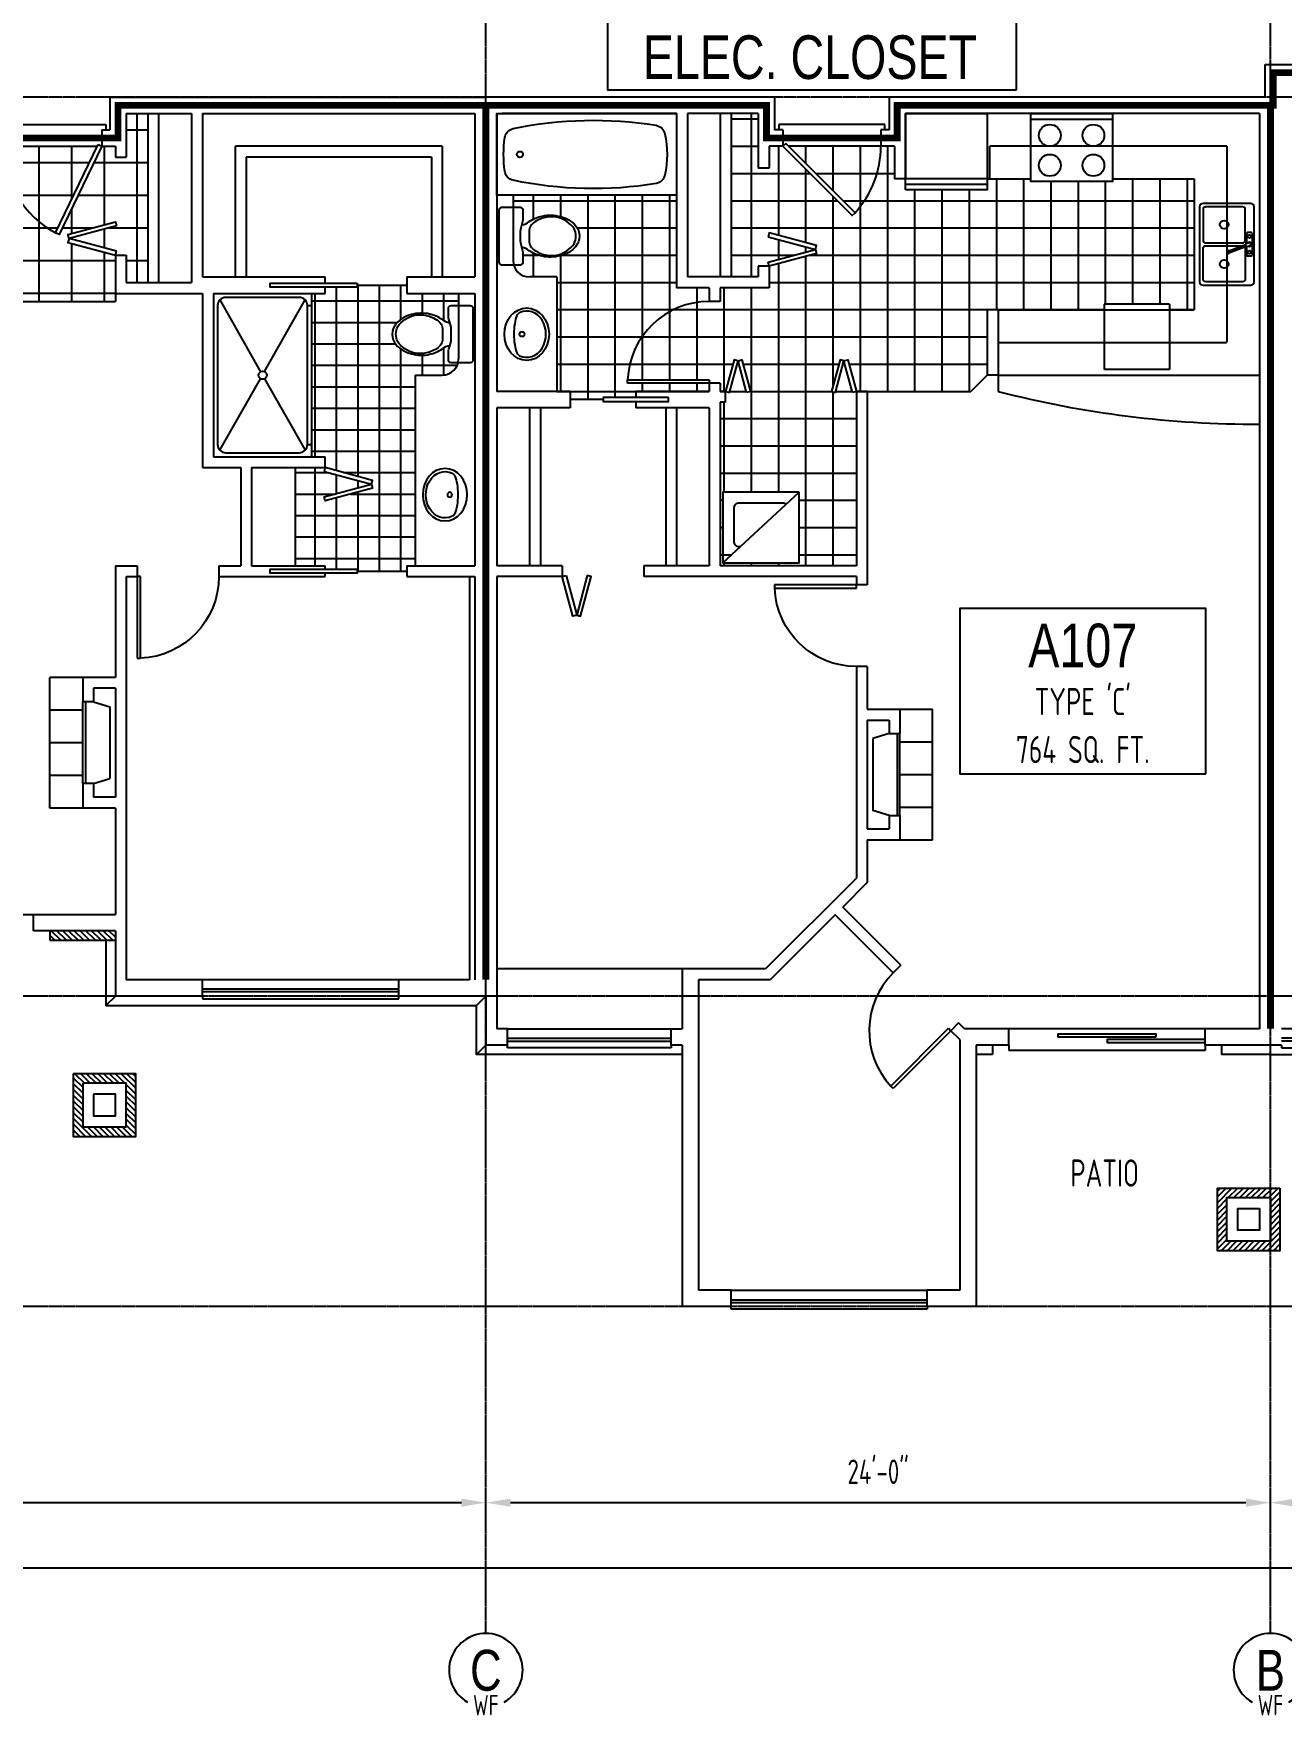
# Model space of a CAD drawing. Extents: x -2060 to 2145, y -590 to 992.
# Drawn here: x -631 to -173, y -588 to 29 of the extents above; entities that cross this region are included whole.
import ezdxf
from ezdxf.enums import TextEntityAlignment as Align

# ---------------------------------------------------------------- set-up
doc = ezdxf.new("R2010")
doc.units = 0
doc.header["$MEASUREMENT"] = 0
for name, pattern in [('CENTER2', [1.125, 0.75, -0.125, 0.125, -0.125]), ('GRIDLINE', [1.53125, 1.375, -0.0625, 0.03125, -0.0625]), ('HIDDEN2', [0.1875, 0.125, -0.0625])]:
    doc.linetypes.add(name, pattern=pattern)
doc.layers.get('0').update_dxf_attribs({"linetype": 'CONTINUOUS'})
doc.layers.get('DEFPOINTS').update_dxf_attribs({"linetype": 'CONTINUOUS'})
for name, color, linetype in [('3', 85, 'CONTINUOUS'), ('DIMENSIONS', 20, 'CONTINUOUS'), ('FIRE SEPARATIONS', 44, 'CENTER2'), ('FURNITURE', 51, 'CONTINUOUS'), ('GRIDLINES', 65, 'GRIDLINE'), ('HATCH', 92, 'CONTINUOUS'), ('HIDDEN', 64, 'HIDDEN2'), ('STAIRS', 101, 'CONTINUOUS'), ('TEXT', 82, 'CONTINUOUS'), ('WALL', 215, 'CONTINUOUS')]:
    doc.layers.add(name, color=color, linetype=linetype)
doc.styles.add('128-AT', font='architxt.shx', dxfattribs={"width": 0.8, "height": 12})
doc.styles.add('128-ATT', font='archtitl.shx', dxfattribs={"width": 0.8, "height": 16})
doc.styles.add('AT', font='architxt.shx', dxfattribs={"width": 0.8})
doc.styles.add('ATT', font='archtitl.shx', dxfattribs={"width": 0.8})
doc.dimstyles.new('DIM96', dxfattribs={"dimscale": 96, "dimtxt": 0.09375, "dimasz": 0.09375, "dimexe": 0.0625, "dimexo": 0.0625, "dimgap": 0.0625, "dimtad": 1, "dimtoh": 1, "dimdec": 3, "dimzin": 3, "dimdsep": 46, "dimlunit": 4, "dimtxsty": 'AT', "dimcen": 0.09375, "dimdle": 0.0625, "dimclrd": 256, "dimclre": 256, "dimclrt": 82, "dimadec": 0, "dimazin": 0, "dimtfac": 1, "dimtdec": 3, "dimtofl": 0, "dimtmove": 2, "dimatfit": 3, "dimfxl": 1, "dimfrac": 2, "dimtolj": 1, "dimtzin": 0, "dimlwd": -1, "dimlwe": -1, "dimarcsym": 0})

# ---------------------------------------------------------------- blocks, each defined once
blk = doc.blocks.new('Gridline Bubble')
blk.add_arc((0, 13.52), 13.52, 120, 60)
at = {"width": 0.8}
for tag, height, style, p in [('TYPE', 7.5, 'AT', (0, 26.33)), ('33', 15, 'ATT', (0, 13.52))]:
    blk.add_attdef(tag, text='', height=height, dxfattribs=dict(at, style=style)).set_placement(p, align=Align.MIDDLE_CENTER)
blk = doc.blocks.new('*D10')
at = {"layer": 'DEFPOINTS', "color": 0, "transparency": 16777216}
for p in [(-176.65, -509.98), (-176.65, -509.98), (219.35, -509.98)]:
    blk.add_point(p, dxfattribs=at)
at = {"layer": 'DIMENSIONS', "transparency": 16777216}
blk.add_line((210.35, -509.98), (-167.65, -509.98), dxfattribs=at)
for points in [[(-167.65, -508.48), (-167.65, -511.48), (-176.65, -509.98)], [(210.35, -508.48), (210.35, -511.48), (219.35, -509.98)]]:
    blk.add_solid(points, dxfattribs=at)
at = {"layer": 'DIMENSIONS', "color": 82, "transparency": 16777216, "insert": (21.35, -498.62), "char_height": 9, "attachment_point": 5, "style": 'AT'}
blk.add_mtext('\\A1;33\'-0"', dxfattribs=at)
blk = doc.blocks.new('*D9')
at = {"layer": 'DEFPOINTS', "color": 0, "transparency": 16777216}
for p in [(-1880.65, -533.98), (-1880.65, -533.98), (219.35, -533.98)]:
    blk.add_point(p, dxfattribs=at)
at = {"layer": 'DIMENSIONS', "transparency": 16777216}
blk.add_line((210.35, -533.98), (-1871.65, -533.98), dxfattribs=at)
for points in [[(-1871.65, -532.48), (-1871.65, -535.48), (-1880.65, -533.98)], [(210.35, -532.48), (210.35, -535.48), (219.35, -533.98)]]:
    blk.add_solid(points, dxfattribs=at)
at = {"layer": 'DIMENSIONS', "color": 82, "transparency": 16777216, "insert": (-830.65, -522.62), "char_height": 9, "attachment_point": 5, "style": 'AT'}
blk.add_mtext('\\A1;175\'-0"', dxfattribs=at)
blk = doc.blocks.new('*D11')
at = {"layer": 'DEFPOINTS', "color": 0, "transparency": 16777216}
for p in [(-464.65, -509.98), (-464.65, -509.98), (-176.65, -509.98)]:
    blk.add_point(p, dxfattribs=at)
at = {"layer": 'DIMENSIONS', "transparency": 16777216}
blk.add_line((-185.65, -509.98), (-455.65, -509.98), dxfattribs=at)
for points in [[(-455.65, -508.48), (-455.65, -511.48), (-464.65, -509.98)], [(-185.65, -508.48), (-185.65, -511.48), (-176.65, -509.98)]]:
    blk.add_solid(points, dxfattribs=at)
at = {"layer": 'DIMENSIONS', "color": 82, "transparency": 16777216, "insert": (-320.65, -498.62), "char_height": 9, "attachment_point": 5, "style": 'AT'}
blk.add_mtext('\\A1;24\'-0"', dxfattribs=at)
blk = doc.blocks.new('*D12')
at = {"layer": 'DEFPOINTS', "color": 0, "transparency": 16777216}
for p in [(-848.65, -509.98), (-848.65, -509.98), (-464.65, -509.98)]:
    blk.add_point(p, dxfattribs=at)
at = {"layer": 'DIMENSIONS', "transparency": 16777216}
blk.add_line((-473.65, -509.98), (-839.65, -509.98), dxfattribs=at)
for points in [[(-839.65, -508.48), (-839.65, -511.48), (-848.65, -509.98)], [(-473.65, -508.48), (-473.65, -511.48), (-464.65, -509.98)]]:
    blk.add_solid(points, dxfattribs=at)
at = {"layer": 'DIMENSIONS', "color": 82, "transparency": 16777216, "insert": (-656.65, -498.62), "char_height": 9, "attachment_point": 5, "style": 'AT'}
blk.add_mtext('\\A1;32\'-0"', dxfattribs=at)
blk = doc.blocks.new('DOOR')
for p, q in [((0, 1), (0.042, 1)), ((0, 0), (0, 1)), ((0.042, 1), (0.042, 0)), ((0.042, 0), (0, 0))]:
    blk.add_line(p, q)
blk.add_arc((0, 0), 1, 0, 87.612)
blk = doc.blocks.new('TOILET')
for points in [[(9.6, -5.46), (8.9, -3.04, -0.069687), (8.75, -1.94), (8.75, 1.94, -0.069687), (8.9, 3.04), (9.6, 5.46, 0.069687), (9.75, 6.56), (9.75, 9.5, 0.414214), (8.75, 10.5), (1.75, 10.5, 0.414214), (0.75, 9.5), (0.75, -9.5, 0.414214), (1.75, -10.5), (8.75, -10.5, 0.414214), (9.75, -9.5), (9.75, -6.56, 0.069687)], [(11.94, -1.06, 0.281665), (13.53, -4.91, 0.102457), (17.89, -6.89, 0.208018), (25.75, -5.34, 0.095407), (28.36, -2.78, 0.12335), (29.01, 0, 0.12335), (28.36, 2.78, 0.095407), (25.75, 5.34, 0.208018), (17.89, 6.89, 0.102457), (13.53, 4.91, 0.281665), (11.94, 1.06)]]:
    blk.add_lwpolyline(points, format="xyb", close=True)
blk.add_lwpolyline([(9.2, 4.09, 0.10369), (11.94, 5.35, -0.091297), (16.65, 7.39, -0.120114), (23.35, 7.19, -0.14964), (28.96, 3.87, -0.166698), (30.36, 0, -0.166698), (28.96, -3.87, -0.14964), (23.35, -7.19, -0.120114), (16.65, -7.39, -0.091297), (11.94, -5.35, 0.10369), (9.2, -4.09, 0.10369)], format="xyb")
blk = doc.blocks.new('LAV')
blk.add_circle((0, -9.26), 0.875)
for centre, start, end in [((-6.09, -9.25), 113.53151, 154.40449), ((6.09, -9.25), 25.59812, 66.47298)]:
    blk.add_arc(centre, 2, start, end)
blk.add_ellipse((0, -11), major_axis=(9.63, 0), ratio=0.850649)
for centre, major_axis, ratio, start_param, end_param in [((0, -11), (8.5, 0), 0.83084, 2.762819, 6.661999), ((0, -9.26), (-8.75, 0), 0.341014, 3.806048, 5.618834)]:
    blk.add_ellipse(centre, major_axis=major_axis, ratio=ratio, start_param=start_param, end_param=end_param)
blk = doc.blocks.new('BF30')
at = {"flags": 128}
for points in [[(1.45, -0.39), (6.11, 17), (4.66, 17.39), (0, 0)], [(10.77, -0.39), (6.11, 17), (7.56, 17.39), (12.22, 0)]]:
    blk.add_lwpolyline(points, close=True, dxfattribs=at)
blk = doc.blocks.new('WIN6')
for p, q in [((0, 1), (1, 1)), ((0, 0), (0, 1)), ((1, 1), (1, 0)), ((1, -1.5), (0, -1.5)), ((1, -2.5), (0, -2.5)), ((1, -6), (0, -6))]:
    blk.add_line(p, q)
blk = doc.blocks.new('Fridge')
blk.add_line((30, -26), (0, -26))
blk.add_lwpolyline([(0, -28), (0, 0), (30, 0), (30, -28)], close=True)
blk = doc.blocks.new('KITSINK26')
for p, q in [((-4.31, -3), (-4.31, -4.5)), ((-4.06, -2.75), (4.06, -2.75)), ((-4.06, -4.75), (-0.24, -4.75)), ((-0.53, -3.95), (-0.08, -5.17)), ((0.99, -4.78), (-0.08, -5.17)), ((2.49, -11.61), (0.07, -5.12)), ((0.53, -3.55), (0.99, -4.78)), ((0.84, -4.83), (3.26, -11.33)), ((0.98, -4.75), (4.06, -4.75)), ((4.31, -3), (4.31, -4.5))]:
    blk.add_line(p, q)
for points in [[(-13.75, -22), (13.75, -22, 0.414214), (15, -20.75), (15, -3.25, 0.414214), (13.75, -2), (-13.75, -2, 0.414214), (-15, -3.25), (-15, -20.75, 0.414214)], [(-1.5, -5.25), (-12.75, -5.25, 0.414214), (-13.75, -6.25), (-13.75, -19.75, 0.414214), (-12.75, -20.75), (-1.5, -20.75, 0.414214), (-0.5, -19.75), (-0.5, -6.25, 0.414214)]]:
    blk.add_lwpolyline(points, format="xyb", close=True)
blk.add_lwpolyline([(1.04, -5.36, -0.121112), (1.5, -5.25), (12.75, -5.25, -0.414214), (13.75, -6.25), (13.75, -19.75, -0.414214), (12.75, -20.75), (1.5, -20.75, -0.414214), (0.5, -19.75), (0.5, -6.26)], format="xyb")
for centre, radius in [((-2.91, -3.75), 0.616), ((2.91, -3.75), 0.616), ((-7.25, -13), 1.55), ((7.25, -13), 1.55)]:
    blk.add_circle(centre, radius)
for centre, radius, start, end in [((-4.06, -3), 0.25, 90, 180), ((-4.06, -4.5), 0.25, 180, 270), ((0, -3.75), 0.75, 339.84, 240.98276), ((0, -3.75), 0.57, 20.41138, 200.41138), ((4.06, -3), 0.25, 0, 90), ((4.06, -4.5), 0.25, 270, 0), ((2.87, -11.47), 0.534, 160.36095, 60.46181)]:
    blk.add_arc(centre, radius, start, end)
blk = doc.blocks.new('RANGE')
blk.add_line((15, 2), (-15, 2))
blk.add_lwpolyline([(-15, 0), (-15, 25), (15, 25), (15, 0)], close=True)
for centre in [(-8, 19), (8, 19), (-8, 8), (8, 8)]:
    blk.add_circle(centre, 4)
blk = doc.blocks.new('DISHWASHER')
at = {"linetype": 'Continuous'}
blk.add_line((-26, 24), (-26, 0), dxfattribs=at)
for p, q in [((-26, 24), (-24, 24)), ((-26, 0), (-24, 0))]:
    blk.add_line(p, q)
at = {"linetype": 'HIDDEN2'}
for p, q in [((-24, 24), (-2, 24)), ((-2, 24), (-2, 0)), ((-24, 0), (-2, 0))]:
    blk.add_line(p, q, dxfattribs=at)
blk = doc.blocks.new('WASH-DRY-STACK')
for p, q in [((14, 0), (-14, -26)), ((14, -3), (10.77, -3))]:
    blk.add_line(p, q)
blk.add_lwpolyline([(-14, -26), (14, -26), (14, 0), (-14, 0)], close=True)
blk.add_lwpolyline([(-9.23, -21.57, 0.167732), (-8, -22), (8, -22, 0.414214), (10, -20), (10, -8, 0.414214), (8, -6), (7.54, -6)], format="xyb")
blk = doc.blocks.new('TUB56')
blk.add_lwpolyline([(0, 30), (66, 30), (66, 0), (0, 0)], close=True)
blk.add_lwpolyline([(4.33, 22.61, -0.302201), (7.52, 25.69, -0.091968), (60, 24.51, -0.306794), (63.03, 21.2, -0.073951), (63.03, 8.8, -0.307224), (59.99, 5.49, -0.091261), (7.52, 4.31, -0.302632), (4.33, 7.39, -0.108169)], format="xyb", close=True)
blk.add_circle((57.5, 15), 1.12)
blk = doc.blocks.new('BF20')
at = {"flags": 128}
for points in [[(1.45, -0.39), (4.55, 11.2), (3.11, 11.59), (0, 0)], [(7.66, -0.39), (4.55, 11.2), (6, 11.59), (9.11, 0)]]:
    blk.add_lwpolyline(points, close=True, dxfattribs=at)
blk = doc.blocks.new('BF26')
at = {"flags": 128}
for points in [[(1.45, -0.39), (5.33, 14.1), (3.88, 14.49), (0, 0)], [(9.21, -0.39), (5.33, 14.1), (6.78, 14.49), (10.66, 0)]]:
    blk.add_lwpolyline(points, close=True, dxfattribs=at)
blk = doc.blocks.new('SLDR60')
for p, q in [((0, 0), (0, -2)), ((0, -2), (72, -2)), ((72, 0), (72, -2))]:
    blk.add_line(p, q)
at = {"flags": 128}
for points in [[(0, 1), (0, 2), (36, 2), (36, 1)], [(18, 3), (18, 4), (54, 4), (54, 3)]]:
    blk.add_lwpolyline(points, close=True, dxfattribs=at)

msp = doc.modelspace()

# ---------------------------------------------------------------- hatches: boundary and pattern name
at = {"layer": 'HATCH'}
h = msp.add_hatch(dxfattribs=at)
h.set_pattern_fill('ANSI37', color=256, scale=96, angle=45)
h.set_pattern_definition([(270, (-832.647, 6.018), (-12, -3e-16), []), (180, (-832.647, 6.018), (-3e-16, 12), [])])
h.paths.add_polyline_path([(-588.6468, -61.9818), (-596.6468, -61.9818), (-596.6468, -51.9818), (-600.6468, -51.9818), (-600.2585, -50.5329), (-617.6452, -45.8742), (-600.2585, -41.2154), (-600.6468, -39.7665), (-618.0334, -44.4253), (-617.6452, -45.8742), (-618.0334, -47.323), (-600.6468, -51.9818), (-600.6468, -65.9818), (-600.6468, -68.9818), (-646.6468, -68.9818), (-650.6468, -68.9818), (-737.1771, -68.9818), (-737.1771, -66.9818), (-761.1771, -66.9817), (-761.1771, -68.9818), (-788.6499, -68.9818), (-788.6499, -62.4818, 0.40144236), (-756.6499, -31.8151), (-756.6499, -30.4818), (-788.6499, -30.4818), (-788.6499, -23.9818), (-728.6468, -23.9818), (-728.6468, -24.9818), (-698.6468, -24.9818), (-698.6468, -23.9818), (-680.6468, -23.9818), (-680.6468, -27.9818), (-650.6468, -27.9818), (-650.6468, -23.9818), (-646.6468, -23.9818), (-646.6468, -11.9818), (-641.6425, -11.9818, 0.27662328), (-622.6001, -43.7754), (-621.2483, -44.4255), (-605.6468, -11.9818), (-600.6468, -11.9818), (-600.6468, -15.9818), (-596.6468, -15.9818), (-596.6468, 0.0182), (-588.6468, 0.0182)])
h.paths.add_polyline_path([(-622.6001, -43.7754, -0.27662328), (-641.6425, -11.9818), (-607.3112, -11.9818)], flags=17)
h.paths.add_polyline_path([(-788.6499, -62.4818), (-792.6499, -62.4818), (-792.6499, -92.9818), (-844.6468, -92.9818), (-844.6468, 0.0182), (-792.6499, 0.0182), (-792.6499, -30.4818), (-788.6499, -30.4818), (-788.6499, -31.8151), (-756.6499, -31.8151, -0.40144236)])
h.paths.add_polyline_path([(-793.6468, -65.9818), (-821.6468, -65.9818), (-821.6468, -91.9818), (-793.6468, -91.9818)], flags=16)
h.paths.add_polyline_path([(-799.6468, -69.9818), (-815.6468, -69.9818, 0.16773158), (-816.8805, -70.4076), (-800.1083, -85.9818), (-799.6468, -85.9818, 0.41421356), (-797.6468, -83.9818), (-797.6468, -71.9818, 0.41421356)], flags=0)
h = msp.add_hatch(dxfattribs=at)
h.set_pattern_fill('_USER,_O', color=256, scale=10, angle=180, double=1, pattern_type=0)
h.set_pattern_definition([(180, (-317.147, -11.982), (-1e-15, -10), []), (270, (-317.147, -11.982), (10, -2e-15), [])])
h.paths.add_polyline_path([(-438.6468, -101.9818), (-433.6468, -101.9818), (-433.6468, -104.9818), (-421.6468, -104.9818), (-421.6468, -104.2318), (-409.6468, -104.2318), (-409.6468, -101.9818), (-382.6468, -101.9818), (-382.6468, -98.9818), (-412.6468, -98.9818), (-412.6468, -97.7318, -0.40144236), (-382.6468, -68.9818), (-382.6468, -63.9818), (-394.6468, -63.9818), (-394.6468, -29.9818), (-454.6468, -29.9818), (-454.6468, -34.4818), (-451.8968, -34.4818, -0.41421356), (-450.8968, -35.4818), (-450.8968, -38.4216, -0.0696874), (-451.0507, -39.5204), (-451.4428, -40.893, 0.10369022), (-448.7075, -39.6283, -0.09129737), (-443.9941, -37.596, -0.12011399), (-437.296, -37.7943, -0.14963961), (-431.6895, -41.1154, -0.1666983), (-430.2881, -44.9818, -0.16669833), (-431.6895, -48.8482, -0.14963965), (-437.296, -52.1693, -0.12011409), (-443.9941, -52.3676, -0.09129743), (-448.7075, -50.3352, 0.10369038), (-451.4428, -49.0706), (-451.0507, -50.4431, -0.0696874), (-450.8968, -51.542), (-450.8968, -54.4818, -0.41421356), (-451.8968, -55.4818), (-454.4562, -55.4818, 0.34199871), (-448.6468, -59.9818), (-438.6468, -59.9818)])
h.paths.add_polyline_path([(-360.6468, -55.9818), (-360.6468, -63.9818), (-378.6468, -63.9818), (-378.6468, -68.9818), (-382.6468, -68.9818, 0.40144236), (-412.6468, -97.7318), (-382.6468, -97.7318), (-382.6468, -98.9818), (-378.6468, -98.9818), (-378.6468, -101.9818), (-376.6468, -101.9818), (-373.5409, -90.3907), (-372.092, -90.7789), (-370.6431, -90.3907), (-367.5373, -101.9818), (-368.9862, -102.37), (-372.092, -90.7789), (-375.1979, -102.37), (-376.6468, -101.9818), (-376.6468, -105.9818), (-378.6468, -105.9818), (-378.6468, -165.9818), (-328.6468, -165.9818), (-328.6468, -101.9818), (-330.0956, -102.37), (-333.2015, -90.7789), (-336.3073, -102.37), (-337.7562, -101.9818), (-334.6504, -90.3907), (-333.2015, -90.7789), (-331.7526, -90.3907), (-328.6468, -101.9818), (-324.6468, -101.9818), (-286.6468, -101.9818), (-280.6468, -95.9818), (-280.6468, -71.9818), (-276.6468, -71.9818), (-237.6468, -71.9818), (-237.6468, -69.9818), (-213.6468, -69.9818), (-213.6468, -71.9818), (-204.6468, -71.9818), (-204.6468, -23.9818), (-234.6468, -23.9818), (-234.6468, -24.9818), (-264.6468, -24.9818), (-264.6468, -23.9818), (-280.6468, -23.9818), (-280.6468, -27.9818), (-310.6468, -27.9818), (-310.6468, -23.9818), (-314.6468, -23.9818), (-314.6468, -11.9818), (-319.6463, -11.9818, -0.18788612), (-329.1302, -36.377), (-330.1909, -37.4376), (-355.6468, -11.9818), (-360.6468, -11.9818), (-360.6468, -19.9818), (-364.6468, -19.9818), (-364.6468, 0.0182), (-374.6468, 0.0182), (-374.6468, -59.9818), (-364.6468, -59.9818), (-364.6468, -55.9818), (-360.6468, -55.9818), (-361.035, -54.5329), (-343.6483, -49.8742), (-361.035, -45.2154), (-360.6468, -43.7665), (-343.2601, -48.4253), (-343.6483, -49.8742), (-343.2601, -51.323)])
h.paths.add_polyline_path([(-349.6468, -138.9818), (-349.6468, -164.9818), (-377.6468, -164.9818), (-377.6468, -138.9818)], flags=16)
h.paths.add_polyline_path([(-371.1852, -158.9818), (-371.6468, -158.9818, -0.41421356), (-373.6468, -156.9818), (-373.6468, -144.9818, -0.41421356), (-371.6468, -142.9818), (-355.6468, -142.9818, -0.16773158), (-354.413, -143.4076)], flags=0)
h.paths.add_polyline_path([(-329.1302, -36.377, 0.18636677), (-319.6468, -12.1935), (-319.6468, -11.9818), (-353.5254, -11.9818)], flags=17)
h = msp.add_hatch(dxfattribs=at)
h.set_pattern_fill('ANSI37', color=256, scale=63, angle=45, style=0)
h.set_pattern_definition([(270, (-511.584, -123.919), (-7.875, 1e-16), []), (180, (-511.584, -123.919), (1e-16, 7.875), [])])
h.paths.add_polyline_path([(-490.6468, -165.9818), (-493.6468, -165.9818), (-493.6468, -167.9818), (-511.8695, -167.9818), (-511.8695, -167.2318), (-523.6468, -167.2318), (-523.6468, -165.9818), (-534.6468, -165.9818), (-534.6468, -129.9818), (-523.6468, -129.9818), (-524.035, -131.4307), (-506.6483, -136.0894), (-524.035, -140.7482), (-523.6468, -142.197), (-506.2601, -137.5383), (-506.6483, -136.0894), (-506.2601, -134.6405), (-523.6468, -129.9818), (-523.6468, -125.9818), (-528.6468, -125.9818), (-528.6468, -65.9818), (-523.6468, -65.9818), (-523.6468, -63.7318), (-511.8695, -63.7318), (-511.8695, -62.9818), (-493.6468, -62.9818), (-493.6468, -65.9818), (-474.6468, -65.9818), (-474.6468, -70.4818), (-477.3968, -70.4818, 0.41421356), (-478.3968, -71.4818), (-478.3968, -74.4216, 0.0696874), (-478.2428, -75.5204), (-477.8507, -76.893, -0.10369022), (-480.586, -75.6283, 0.09129737), (-485.2994, -73.596, 0.12011399), (-491.9975, -73.7943, 0.14963961), (-497.6041, -77.1154, 0.1666983), (-499.0054, -80.9818, 0.16669833), (-497.6041, -84.8482, 0.14963965), (-491.9975, -88.1693, 0.12011409), (-485.2994, -88.3676, 0.09129743), (-480.586, -86.3352, -0.10369038), (-477.8507, -85.0706), (-478.2428, -86.4431, 0.0696874), (-478.3968, -87.542), (-478.3968, -90.4818, 0.41421356), (-477.3968, -91.4818), (-474.8373, -91.4818, -0.34199871), (-480.6468, -95.9818), (-490.6468, -95.9818)])
h = msp.add_hatch(dxfattribs=at)
h.set_pattern_fill('ANSI31', color=256, scale=12, style=0)
h.set_pattern_definition([(315, (-832.6468, 6.0182), (-1.06066, -1.06066), [])])
h.paths.add_polyline_path([(-600.6468, -303.4818), (-624.6468, -303.4818), (-624.6468, -299.9818), (-600.6468, -299.9818)])
h = msp.add_hatch(dxfattribs=at)
h.set_pattern_fill('ANSI31', color=256, scale=12, style=0)
h.set_pattern_definition([(315, (-1151.3825, -522.9878), (-1.06066, -1.06066), [])])
h.paths.add_polyline_path([(-593.1468, -375.4818), (-616.1468, -375.4818), (-616.1468, -352.4818), (-593.1468, -352.4818)])
h.paths.add_polyline_path([(-612.6468, -355.9818), (-612.6468, -371.9818), (-596.6468, -371.9818), (-596.6468, -355.9818)], flags=16)
h = msp.add_hatch(dxfattribs=at)
h.set_pattern_fill('ANSI31', color=256, scale=12, angle=180, style=0)
h.set_pattern_definition([(225, (362.089, -564.9878), (1.06066, -1.06066), [])])
h.paths.add_polyline_path([(-196.1468, -417.4818), (-173.1468, -417.4818), (-173.1468, -394.4818), (-196.1468, -394.4818)])
h.paths.add_polyline_path([(-176.6468, -397.9818), (-176.6468, -413.9818), (-192.6468, -413.9818), (-192.6468, -397.9818)], flags=16)

# ---------------------------------------------------------------- linework, layer by layer
at = {"layer": '3'}
for p, q in [((-464.6468, 0.0182), (-464.6468, -317.9818)), ((-464.6468, 0.0182), (-464.6468, -317.9818)), ((-176.6468, 0.0182), (-176.6468, -335.9818)), ((-176.6468, -335.9818), (-176.6468, 0.0182))]:
    msp.add_line(p, q, dxfattribs=at)
at = {"layer": 'FIRE SEPARATIONS', "ltscale": 0.5, "const_width": 2.5}
for points in [[(-101.6468, 96.0182), (-101.6468, 15.0182), (-175.6468, 15.0182), (-175.6468, 3.0182), (-176.6468, 3.0182), (-313.6468, 3.0182), (-313.6468, -8.9818), (-361.6468, -8.9818), (-361.6468, 3.0182), (-464.6468, 3.0182), (-599.6468, 3.0182), (-599.6468, -8.9818), (-647.6468, -8.9818)], [(-464.6468, 3.0182), (-464.6468, -317.9818)], [(-176.6468, 3.0182), (-176.6468, -335.9818)]]:
    msp.add_lwpolyline(points, dxfattribs=at)
at = {"layer": 'FURNITURE'}
for p, q in [((-588.6468, -61.9818), (-588.6468, 0.0182)), ((-374.6468, 0.0182), (-374.6468, -59.9818)), ((-643.1468, -3.9818), (-604.1468, -3.9818)), ((-604.1468, -3.9818), (-604.1468, -5.9818)), ((-318.1468, -3.9818), (-357.1468, -3.9818)), ((-357.1468, -3.9818), (-357.1468, -5.9818)), ((-318.1468, -5.9818), (-318.1468, -3.9818)), ((-641.6468, -11.9818), (-607.3112, -11.9818)), ((-319.6468, -11.9818), (-353.5254, -11.9818)), ((-484.6468, -15.9818), (-552.6468, -15.9818)), ((-552.6468, -15.9818), (-552.6468, -59.9818)), ((-484.6468, -15.9818), (-484.6468, -59.9818)), ((-280.6468, -23.9818), (-264.6468, -23.9818)), ((-234.6468, -23.9818), (-204.6468, -23.9818)), ((-204.6468, -23.9818), (-204.6468, -71.9818)), ((-454.6468, -29.9818), (-454.6468, -53.9818)), ((-438.6468, -59.9818), (-448.6468, -59.9818)), ((-438.6468, -59.9818), (-438.6468, -101.9818)), ((-528.6468, -65.9818), (-528.6468, -125.9818)), ((-474.6468, -65.9818), (-474.6468, -89.9818)), ((-562.2681, -68.3605), (-547.3448, -94.7475)), ((-545.9299, -94.7143), (-531.0254, -68.3605)), ((-530.1468, -70.4818), (-528.6468, -70.4818)), ((-276.6468, -71.9818), (-204.6468, -71.9818)), ((-562.2681, -123.6031), (-547.4052, -97.3228)), ((-545.868, -97.3588), (-531.0254, -123.6031)), ((-490.6468, -95.9818), (-480.6468, -95.9818)), ((-490.6468, -95.9818), (-490.6468, -165.9818)), ((-276.6468, -95.9818), (-276.6468, -101.9818)), ((-444.6468, -107.9818), (-444.6468, -165.9818)), ((-398.6468, -107.9818), (-398.6468, -165.9818)), ((-530.1468, -121.4818), (-528.6468, -121.4818)), ((-534.6468, -129.9818), (-534.6468, -165.9818)), ((-612.6468, -206.9818), (-624.6468, -206.9818)), ((-624.6468, -254.9818), (-624.6468, -206.9818)), ((-312.6468, -218.6412), (-300.6468, -218.6412)), ((-300.6468, -266.6412), (-300.6468, -218.6412)), ((-612.6468, -254.9818), (-624.6468, -254.9818)), ((-312.6468, -266.6412), (-300.6468, -266.6412)), ((-702.6468, -293.9818), (-630.6468, -293.9818)), ((-392.6468, -313.9818), (-460.6468, -313.9818)), ((-200.6468, -335.9818), (-272.6468, -335.9818))]:
    msp.add_line(p, q, dxfattribs=at)
for points in [[(-606.9986, -11.3317), (-605.6468, -11.9818), (-621.2483, -44.4255), (-622.6001, -43.7754)], [(-354.5861, -10.9211), (-355.6468, -11.9818), (-330.1909, -37.4376), (-329.1302, -36.377)], [(-511.8695, -62.2318), (-511.8695, -63.7318), (-543.8695, -63.7318), (-543.8695, -62.2318)], [(-397.6468, -104.2318), (-421.6468, -104.2318), (-421.6468, -105.7318), (-397.6468, -105.7318)], [(-511.8695, -167.2318), (-511.8695, -168.7318), (-543.8695, -168.7318), (-543.8695, -167.2318)]]:
    msp.add_lwpolyline(points, close=True, dxfattribs=at)
msp.add_lwpolyline([(-560.1468, -124.4818), (-533.1468, -124.4818, 0.41421356), (-530.1468, -121.4818), (-530.1468, -70.4818, 0.41421356), (-533.1468, -67.4818), (-560.1468, -67.4818, 0.41421356), (-563.1468, -70.4818), (-563.1468, -121.4818, 0.41421356)], format="xyb", close=True, dxfattribs=at)
msp.add_circle((-546.6064, -96.0532), 1.5, dxfattribs=at)
for centre, radius, start, end in [((-605.5863, -11.9858), 36.0562, 179.9936587, 241.8443927), ((-355.7024, -12.0055), 36.0562, 317.473642, 0.0377439), ((-448.6468, -53.9818), 6, 180, 270), ((-480.6468, -89.9818), 6, 270, 0), ((-182.3817, 262.1383), 376.1241, 255.4856716, 270.2642958)]:
    msp.add_arc(centre, radius, start, end, dxfattribs=at)
at = {"layer": 'GRIDLINES'}
for p, q in [((-464.6468, -557.9818), (-464.6468, 42.0182)), ((-176.6468, -557.9818), (-176.6468, 42.0182)), ((344.4754, 6.0182), (-2030.0704, 6.0182)), ((344.4754, -323.9818), (-2030.0704, -323.9818)), ((344.4754, -437.9818), (-2030.0704, -437.9818))]:
    msp.add_line(p, q, dxfattribs=at)
at = {"layer": 'HATCH'}
for p, q in [((-600.6468, -65.9818), (-600.6468, -68.9818)), ((-511.8695, -62.9818), (-493.6468, -62.9818)), ((-646.6468, -68.9818), (-600.6468, -68.9818)), ((-280.6468, -95.9818), (-286.6468, -101.9818)), ((-324.6468, -101.9818), (-286.6468, -101.9818)), ((-421.6468, -104.9818), (-433.6468, -104.9818)), ((-511.8695, -167.9818), (-493.6468, -167.9818)), ((-612.6468, -218.9818), (-624.6468, -218.9818)), ((-612.6468, -230.9818), (-624.6468, -230.9818)), ((-312.6468, -230.6412), (-300.6468, -230.6412)), ((-612.6468, -242.9818), (-624.6468, -242.9818)), ((-312.6468, -242.6412), (-300.6468, -242.6412)), ((-312.6468, -254.6412), (-300.6468, -254.6412))]:
    msp.add_line(p, q, dxfattribs=at)
at = {"layer": 'HIDDEN'}
for p, q in [((-584.6468, -61.9818), (-584.6468, 0.0182)), ((-378.6468, 0.0182), (-378.6468, -59.9818)), ((-480.6468, -11.9818), (-556.6468, -11.9818)), ((-556.6468, -11.9818), (-556.6468, -59.9818)), ((-480.6468, -11.9818), (-480.6468, -59.9818)), ((-192.6468, -11.9818), (-279.6468, -11.9818)), ((-279.6468, -23.9818), (-279.6468, -11.9818)), ((-192.6468, -11.9818), (-192.6468, -83.9818)), ((-279.6468, -23.9818), (-310.6468, -23.9818)), ((-276.6468, -83.9818), (-192.6468, -83.9818)), ((-276.6468, -95.9818), (-180.6468, -95.9818)), ((-448.6468, -107.9818), (-448.6468, -165.9818)), ((-394.6468, -107.9818), (-394.6468, -165.9818))]:
    msp.add_line(p, q, dxfattribs=at)
at = {"layer": 'STAIRS'}
for p, q in [((-612.6468, -245.9818), (-612.6468, -215.9818)), ((-611.6467, -215.9818), (-611.6467, -245.9818)), ((-608.6468, -215.9818), (-602.6468, -217.8151)), ((-602.6468, -217.8151), (-602.6468, -244.1484)), ((-316.6468, -227.6412), (-322.6468, -229.4745)), ((-313.6468, -227.6412), (-313.6468, -257.6412)), ((-312.6468, -257.6412), (-312.6468, -227.6412)), ((-322.6468, -229.4745), (-322.6468, -255.8078)), ((-608.6468, -245.9818), (-602.6468, -244.1484)), ((-316.6468, -257.6412), (-322.6468, -255.8078)), ((-624.6468, -299.9818), (-624.6468, -303.4818)), ((-624.6468, -303.4818), (-600.6468, -303.4818)), ((-604.1468, -303.4818), (-604.1468, -327.4818)), ((-604.1468, -327.4818), (-600.6468, -323.9818)), ((-464.6468, -323.9818), (-468.1468, -327.4818)), ((-604.1468, -327.4818), (-468.1468, -327.4818)), ((-464.6468, -341.9818), (-468.1468, -345.4818)), ((-278.6468, -341.9818), (-278.6468, -345.4818)), ((-194.6468, -341.9818), (-194.6468, -345.4818)), ((-176.6468, -345.4818), (-101.1468, -345.4818))]:
    msp.add_line(p, q, dxfattribs=at)
for points in [[(-392.6468, -345.4818), (-468.1468, -345.4818), (-468.1468, -327.4818)], [(-278.6468, -345.4818), (-284.6468, -345.4818)], [(-176.6468, -345.4818), (-194.6468, -345.4818)]]:
    msp.add_lwpolyline(points, dxfattribs=at)
for points in [[(-616.1468, -352.4818), (-616.1468, -375.4818), (-593.1468, -375.4818), (-593.1468, -352.4818)], [(-173.1468, -394.4818), (-173.1468, -417.4818), (-196.1468, -417.4818), (-196.1468, -394.4818)]]:
    msp.add_lwpolyline(points, close=True, dxfattribs=at)
at = {"layer": 'TEXT'}
for points in [[(-269.9192, 8.722), (-269.9192, 38.0553), (-420.019, 38.0553), (-420.019, 8.722)], [(-200.3808, -242.3934), (-200.3808, -181.63), (-290.7142, -181.63), (-290.7142, -242.3934)]]:
    msp.add_lwpolyline(points, close=True, dxfattribs=at)
at = {"layer": 'WALL'}
for p, q in [((-178.6468, 18.0182), (-158.6468, 18.0182)), ((-178.6468, 6.0182), (-178.6468, 18.0182)), ((-602.6468, 6.0182), (-602.6468, -5.9818)), ((-602.6468, 6.0182), (-464.6468, 6.0182)), ((-596.6468, 0.0182), (-596.6468, -15.9818)), ((-596.6468, 0.0182), (-572.6468, 0.0182)), ((-572.6468, 0.0182), (-572.6468, -61.9818)), ((-568.6468, 0.0182), (-568.6468, -59.9818)), ((-568.6468, 0.0182), (-468.6468, 0.0182)), ((-468.6468, 0.0182), (-468.6468, -59.9818)), ((-358.6468, 6.0182), (-464.6468, 6.0182)), ((-460.6468, 0.0182), (-460.6468, -101.9818)), ((-394.6468, 0.0182), (-458.6468, 0.0182)), ((-394.6468, 0.0182), (-394.6468, -63.9818)), ((-390.6468, 0.0182), (-390.6468, -59.9818)), ((-364.6468, 0.0182), (-390.6468, 0.0182)), ((-364.6468, 0.0182), (-390.6468, 0.0182)), ((-364.6468, 0.0182), (-364.6468, -19.9818)), ((-358.6468, 6.0182), (-358.6468, -5.9818)), ((-178.6468, 6.0182), (-316.6468, 6.0182)), ((-316.6468, 6.0182), (-316.6468, -5.9818)), ((-180.6468, 0.0182), (-310.6468, 0.0182)), ((-310.6468, 0.0182), (-310.6468, -23.9818)), ((-180.6468, 0.0182), (-180.6468, -335.9818)), ((-605.6468, -5.9818), (-605.6468, -11.9818)), ((-605.6468, -5.9818), (-602.6468, -5.9818)), ((-355.6468, -5.9818), (-358.6468, -5.9818)), ((-355.6468, -5.9818), (-355.6468, -11.9818)), ((-316.6468, -5.9818), (-319.6468, -5.9818)), ((-319.6468, -5.9818), (-319.6468, -11.9818)), ((-605.6468, -11.9818), (-600.6468, -11.9818)), ((-600.6468, -11.9818), (-600.6468, -15.9818)), ((-360.6468, -11.9818), (-360.6468, -19.9818)), ((-355.6468, -11.9818), (-360.6468, -11.9818)), ((-314.6468, -11.9818), (-319.6468, -11.9818)), ((-314.6468, -11.9818), (-314.6468, -23.9818)), ((-600.6468, -15.9818), (-596.6468, -15.9818)), ((-360.6468, -19.9818), (-364.6468, -19.9818)), ((-310.6468, -23.9818), (-314.6468, -23.9818)), ((-600.6468, -51.9818), (-600.6468, -65.9818)), ((-600.6468, -51.9818), (-596.6468, -51.9818)), ((-596.6468, -51.9818), (-596.6468, -61.9818)), ((-568.6468, -59.9818), (-523.6468, -59.9818)), ((-523.6468, -62.2318), (-523.6468, -59.9818)), ((-493.6468, -59.9818), (-493.6468, -65.9818)), ((-493.6468, -59.9818), (-468.6468, -59.9818)), ((-364.6468, -59.9818), (-390.6468, -59.9818)), ((-360.6468, -55.9818), (-364.6468, -55.9818)), ((-364.6468, -55.9818), (-364.6468, -59.9818)), ((-360.6468, -55.9818), (-360.6468, -63.9818)), ((-600.6468, -65.9818), (-568.6468, -65.9818)), ((-596.6468, -61.9818), (-572.6468, -61.9818)), ((-568.6468, -65.9818), (-568.6468, -129.9818)), ((-564.6468, -65.9818), (-564.6468, -125.9818)), ((-564.6468, -65.9818), (-523.6468, -65.9818)), ((-523.6468, -65.9818), (-523.6468, -63.7318)), ((-493.6468, -65.9818), (-468.6468, -65.9818)), ((-468.6468, -65.9818), (-468.6468, -165.9818)), ((-382.6468, -63.9818), (-394.6468, -63.9818)), ((-382.6468, -63.9818), (-382.6468, -68.9818)), ((-378.6468, -63.9818), (-378.6468, -68.9818)), ((-360.6468, -63.9818), (-378.6468, -63.9818)), ((-378.6468, -68.9818), (-382.6468, -68.9818)), ((-280.6468, -71.9818), (-280.6468, -95.9818)), ((-276.6468, -71.9818), (-280.6468, -71.9818)), ((-276.6468, -71.9818), (-276.6468, -95.9818)), ((-276.6468, -95.9818), (-280.6468, -95.9818)), ((-433.6468, -101.9818), (-460.6468, -101.9818)), ((-433.6468, -101.9818), (-433.6468, -107.9818)), ((-409.6468, -101.9818), (-409.6468, -104.2318)), ((-382.6468, -101.9818), (-409.6468, -101.9818)), ((-378.6468, -98.9818), (-382.6468, -98.9818)), ((-382.6468, -98.9818), (-382.6468, -101.9818)), ((-378.6468, -98.9818), (-378.6468, -101.9818)), ((-376.6468, -101.9818), (-378.6468, -101.9818)), ((-376.6468, -105.9818), (-376.6468, -101.9818)), ((-328.6468, -101.9818), (-328.6468, -165.9818)), ((-324.6468, -101.9818), (-328.6468, -101.9818)), ((-324.6468, -101.9818), (-324.6468, -172.9818)), ((-460.6468, -107.9818), (-460.6468, -165.9818)), ((-433.6468, -107.9818), (-460.6468, -107.9818)), ((-409.6468, -105.7318), (-409.6468, -107.9818)), ((-382.6468, -107.9818), (-409.6468, -107.9818)), ((-382.6468, -107.9818), (-382.6468, -165.9818)), ((-378.6468, -105.9818), (-378.6468, -165.9818)), ((-376.6468, -105.9818), (-378.6468, -105.9818)), ((-564.6468, -125.9818), (-523.6468, -125.9818)), ((-523.6468, -129.9818), (-523.6468, -125.9818)), ((-568.6468, -129.9818), (-554.6468, -129.9818)), ((-554.6468, -129.9818), (-554.6468, -165.9818)), ((-550.6468, -129.9818), (-523.6468, -129.9818)), ((-550.6468, -129.9818), (-550.6468, -165.9818)), ((-600.6468, -165.9818), (-600.6468, -206.9818)), ((-600.6468, -165.9818), (-592.6468, -165.9818)), ((-592.6468, -165.9818), (-592.6468, -169.9818)), ((-562.6468, -165.9818), (-562.6468, -169.9818)), ((-562.6468, -165.9818), (-554.6468, -165.9818)), ((-550.6468, -165.9818), (-523.6468, -165.9818)), ((-523.6468, -167.2318), (-523.6468, -165.9818)), ((-493.6468, -165.9818), (-493.6468, -169.9818)), ((-493.6468, -165.9818), (-468.6468, -165.9818)), ((-436.6468, -165.9818), (-460.6468, -165.9818)), ((-436.6468, -165.9818), (-436.6468, -169.9818)), ((-382.6468, -165.9818), (-406.6468, -165.9818)), ((-406.6468, -165.9818), (-406.6468, -169.9818)), ((-328.6468, -165.9818), (-378.6468, -165.9818)), ((-596.6468, -169.9818), (-592.6468, -169.9818)), ((-596.6468, -169.9818), (-596.6468, -317.9818)), ((-562.6468, -169.9818), (-523.6468, -169.9818)), ((-523.6468, -169.9818), (-523.6468, -168.7318)), ((-493.6468, -169.9818), (-470.6468, -169.9818)), ((-470.6468, -169.9818), (-468.6468, -169.9818)), ((-470.6468, -169.9818), (-470.6468, -317.9818)), ((-468.6468, -169.9818), (-468.6468, -317.9818)), ((-460.6468, -169.9818), (-460.6468, -335.9818)), ((-436.6468, -169.9818), (-460.6468, -169.9818)), ((-328.6468, -169.9818), (-406.6468, -169.9818)), ((-328.6468, -169.9818), (-328.6468, -172.9818)), ((-324.6468, -172.9818), (-328.6468, -172.9818)), ((-324.6468, -202.9818), (-328.6468, -202.9818)), ((-328.6468, -202.9818), (-328.6468, -280.6437)), ((-324.6468, -202.9818), (-324.6468, -218.6412)), ((-612.6468, -206.9818), (-612.6468, -215.9818)), ((-600.6468, -206.9818), (-612.6468, -206.9818)), ((-608.6468, -215.9818), (-612.6468, -215.9818)), ((-608.6468, -210.9818), (-608.6468, -215.9818)), ((-600.6468, -210.9818), (-608.6468, -210.9818)), ((-600.6468, -210.9818), (-600.6468, -250.9818)), ((-324.6468, -218.6412), (-312.6468, -218.6412)), ((-312.6468, -218.6412), (-312.6468, -227.6412)), ((-324.6468, -222.6412), (-324.6468, -262.6412)), ((-324.6468, -222.6412), (-316.6468, -222.6412)), ((-316.6468, -222.6412), (-316.6468, -227.6412)), ((-316.6468, -227.6412), (-312.6468, -227.6412)), ((-608.6468, -245.9818), (-612.6468, -245.9818)), ((-612.6468, -245.9818), (-612.6468, -254.9818)), ((-608.6468, -245.9818), (-608.6468, -250.9818)), ((-600.6468, -250.9818), (-608.6468, -250.9818)), ((-600.6468, -254.9818), (-612.6468, -254.9818)), ((-600.6468, -254.9818), (-600.6468, -293.9818)), ((-316.6468, -257.6412), (-312.6468, -257.6412)), ((-316.6468, -257.6412), (-316.6468, -262.6412)), ((-312.6468, -257.6412), (-312.6468, -266.6412)), ((-324.6468, -262.6412), (-316.6468, -262.6412)), ((-324.6468, -266.6412), (-312.6468, -266.6412)), ((-324.6468, -266.6412), (-324.6468, -282.3005)), ((-328.6468, -280.6437), (-361.9848, -313.9818)), ((-324.6468, -282.3005), (-333.6589, -291.3127)), ((-630.6468, -293.9818), (-600.6468, -293.9818)), ((-630.6468, -295.9818), (-630.6468, -293.9818)), ((-630.6468, -299.9818), (-630.6468, -295.9818)), ((-336.4874, -294.1412), (-360.328, -317.9818)), ((-315.1528, -315.4757), (-336.4874, -294.1412)), ((-312.3244, -312.6473), (-333.6589, -291.3127)), ((-600.6468, -299.9818), (-630.6468, -299.9818)), ((-600.6468, -299.9818), (-600.6468, -323.9818)), ((-361.9848, -313.9818), (-392.6468, -313.9818)), ((-392.6468, -313.9818), (-392.6468, -335.9818)), ((-312.3244, -312.6473), (-315.1528, -315.4757)), ((-568.6468, -317.9818), (-596.6468, -317.9818)), ((-568.6468, -319.9818), (-568.6468, -317.9818)), ((-568.6468, -323.9818), (-568.6468, -319.9818)), ((-470.6468, -317.9818), (-496.6468, -317.9818)), ((-496.6468, -319.9818), (-496.6468, -317.9818)), ((-496.6468, -323.9818), (-496.6468, -319.9818)), ((-360.328, -317.9818), (-386.6468, -317.9818)), ((-386.6468, -317.9818), (-386.6468, -431.9818)), ((-568.6468, -323.9818), (-600.6468, -323.9818)), ((-464.6468, -323.9818), (-496.6468, -323.9818)), ((-464.6468, -323.9818), (-464.6468, -341.9818)), ((-456.6468, -335.9818), (-460.6468, -335.9818)), ((-456.6468, -337.9818), (-456.6468, -335.9818)), ((-456.6468, -341.9818), (-456.6468, -337.9818)), ((-396.6468, -337.9818), (-396.6468, -335.9818)), ((-396.6468, -335.9818), (-392.6468, -335.9818)), ((-396.6468, -341.9818), (-396.6468, -337.9818)), ((-291.1112, -333.8605), (-293.9396, -336.6889)), ((-290.6468, -339.9818), (-293.9396, -336.6889)), ((-288.9899, -335.9818), (-291.1112, -333.8605)), ((-272.6468, -335.9818), (-288.9899, -335.9818)), ((-272.6468, -337.9818), (-272.6468, -335.9818)), ((-272.6468, -341.9818), (-272.6468, -337.9818)), ((-180.6468, -335.9818), (-200.6468, -335.9818)), ((-200.6468, -337.9818), (-200.6468, -335.9818)), ((-200.6468, -341.9818), (-200.6468, -337.9818)), ((-456.6468, -341.9818), (-464.6468, -341.9818)), ((-392.6468, -341.9818), (-396.6468, -341.9818)), ((-392.6468, -341.9818), (-392.6468, -437.9818)), ((-290.6468, -339.9818), (-290.6468, -431.9818)), ((-284.6468, -341.9818), (-284.6468, -437.9818)), ((-272.6468, -341.9818), (-284.6468, -341.9818)), ((-176.6468, -341.9818), (-200.6468, -341.9818)), ((-172.6468, -341.9818), (-176.6468, -341.9818)), ((-374.6468, -431.9818), (-386.6468, -431.9818)), ((-374.6468, -433.9818), (-374.6468, -431.9818)), ((-290.6468, -431.9818), (-302.6468, -431.9818)), ((-302.6468, -433.9818), (-302.6468, -431.9818)), ((-374.6468, -437.9818), (-392.6468, -437.9818)), ((-374.6468, -437.9818), (-374.6468, -433.9818)), ((-302.6468, -437.9818), (-302.6468, -433.9818)), ((-284.6468, -437.9818), (-302.6468, -437.9818))]:
    msp.add_line(p, q, dxfattribs=at)
for points in [[(-612.6468, -355.9818), (-612.6468, -371.9818), (-596.6468, -371.9818), (-596.6468, -355.9818)], [(-608.6468, -359.9818), (-608.6468, -367.9818), (-600.6468, -367.9818), (-600.6468, -359.9818)], [(-176.6468, -397.9818), (-176.6468, -413.9818), (-192.6468, -413.9818), (-192.6468, -397.9818)], [(-180.6468, -401.9818), (-180.6468, -409.9818), (-188.6468, -409.9818), (-188.6468, -401.9818)]]:
    msp.add_lwpolyline(points, close=True, dxfattribs=at)

# ---------------------------------------------------------------- block references
at = {"layer": 'FURNITURE'}
for name, p, rotation in [('TUB56', (-394.6468, 0.0182), 180), ('RANGE', (-249.6468, 0.0182), 180), ('KITSINK26', (-180.6468, -47.9818), 270), ('BF30', (-360.6468, -43.7665), 270), ('LAV', (-460.6468, -80.9818), 89.99999999999999), ('DISHWASHER', (-237.6467, -95.9818), 270), ('WASH-DRY-STACK', (-363.6468, -164.9818), 180), ('BF26', (-425.9844, -169.9818), 180)]:
    msp.add_blockref(name, p, dxfattribs=dict(at, rotation=rotation))
for name, p in [('Fridge', (-310.6468, 0.0182)), ('TOILET', (-460.6468, -44.9818)), ('BF20', (-376.6468, -101.9818)), ('BF20', (-337.7562, -101.9818))]:
    msp.add_blockref(name, p, dxfattribs=at)
at = {"layer": 'FURNITURE', "extrusion": (0, 0, -1), "zscale": -1}
for name, p, rotation in [('BF30', (600.6468, -39.7665), 270), ('BF30', (523.6468, -142.197), 90), ('LAV', (468.6468, -139.9109), 90)]:
    msp.add_blockref(name, p, dxfattribs=dict(at, rotation=rotation))
msp.add_blockref('TOILET', (468.6468, -80.9818), dxfattribs=at)
at = {"layer": 'FURNITURE', "yscale": 30, "zscale": 30}
for p, xscale, rotation in [((-382.6468, -98.9818), 30, 89.99999999999999), ((-328.6468, -172.9818), -30, 90), ((-293.9396, -336.6889), 30, 135.0000000000001)]:
    msp.add_blockref('DOOR', p, dxfattribs=dict(at, xscale=xscale, rotation=rotation))
at = {"layer": 'FURNITURE', "extrusion": (0, 0, -1), "xscale": 30, "yscale": 30, "zscale": -30, "rotation": 179.9999999999996}
msp.add_blockref('DOOR', (592.6468, -169.9818), dxfattribs=at)
at = {"layer": 'FURNITURE', "extrusion": (0, 0, -1), "zscale": -1, "rotation": 180}
for p, xscale in [((568.6468, -323.9818), 72), ((172.6468, -341.9818), 60)]:
    msp.add_blockref('WIN6', p, dxfattribs=dict(at, xscale=xscale))
at = {"layer": 'FURNITURE', "rotation": 180}
for p, xscale in [((-396.6468, -341.9818), 60), ((-302.6468, -437.9818), 72)]:
    msp.add_blockref('WIN6', p, dxfattribs=dict(at, xscale=xscale))
at = {"layer": 'FURNITURE', "xscale": -1}
msp.add_blockref('SLDR60', (-200.6468, -341.9818), dxfattribs=at)
at = {"layer": 'TEXT'}
ref = msp.add_blockref('Gridline Bubble', (-464.6468, -557.9818), dxfattribs=dict(at, rotation=180))
ref.add_attrib('33', 'C', dxfattribs={"layer": '0', "height": 15, "style": 'ATT', "width": 0.8}).set_placement((-464.6468, -571.5047), align=Align.MIDDLE_CENTER)
ref.add_attrib('TYPE', 'WF', dxfattribs={"layer": '0', "height": 7.5, "style": 'AT', "width": 0.8}).set_placement((-464.6468, -584.3108), align=Align.MIDDLE_CENTER)
ref = msp.add_blockref('Gridline Bubble', (-176.6468, -557.9818), dxfattribs=dict(at, rotation=180))
ref.add_attrib('33', 'B', dxfattribs={"layer": '0', "height": 15, "style": 'ATT', "width": 0.8}).set_placement((-176.6468, -571.5047), align=Align.MIDDLE_CENTER)
ref.add_attrib('TYPE', 'WF', dxfattribs={"layer": '0', "height": 7.5, "style": 'AT', "width": 0.8}).set_placement((-176.6468, -584.3108), align=Align.MIDDLE_CENTER)

# ---------------------------------------------------------------- texts
at = {"layer": 'TEXT', "width": 0.8}
for s, height, style, p in [('ELEC. CLOSET', 16, '128-ATT', (-345.6975, 7.922)), ('PATIO', 10, '128-AT', (-237.4962, -396.9643))]:
    msp.add_text(s, height=height, dxfattribs=dict(at, style=style)).set_placement(p, align=Align.BOTTOM_CENTER)
for s, height, style, p in [('A107', 16, '128-ATT', (-245.5475, -203.23)), ("TYPE 'C'", 10, '128-AT', (-245.5475, -220.8533)), ('764 SQ. FT.', 10, '128-AT', (-245.5475, -238.4767))]:
    msp.add_text(s, height=height, dxfattribs=dict(at, style=style)).set_placement(p, align=Align.CENTER)

# ---------------------------------------------------------------- dimensions: what is measured, and where the dimension line sits
at = {"layer": 'DIMENSIONS'}
for base, p1, p2, picture, middle in [((-848.6468, -509.9818), (-464.6468, -509.9818), (-848.6468, -509.9818), '*D12', (-656.6468, -498.6246)), ((-464.6468, -509.9818), (-176.6468, -509.9818), (-464.6468, -509.9818), '*D11', (-320.6468, -498.6246)), ((-176.6468, -509.9818), (219.3532, -509.9818), (-176.6468, -509.9818), '*D10', (21.3532, -498.6246)), ((-1880.6468, -533.9818), (219.3532, -533.9818), (-1880.6468, -533.9818), '*D9', (-830.6468, -522.6246))]:
    dim = msp.add_linear_dim(base=base, p1=p1, p2=p2, angle=180, dimstyle='DIM96', dxfattribs=at)
    dim.commit()
    dim.dimension.update_dxf_attribs({"geometry": picture, "text_midpoint": middle})

doc.saveas('drawing.dxf')
